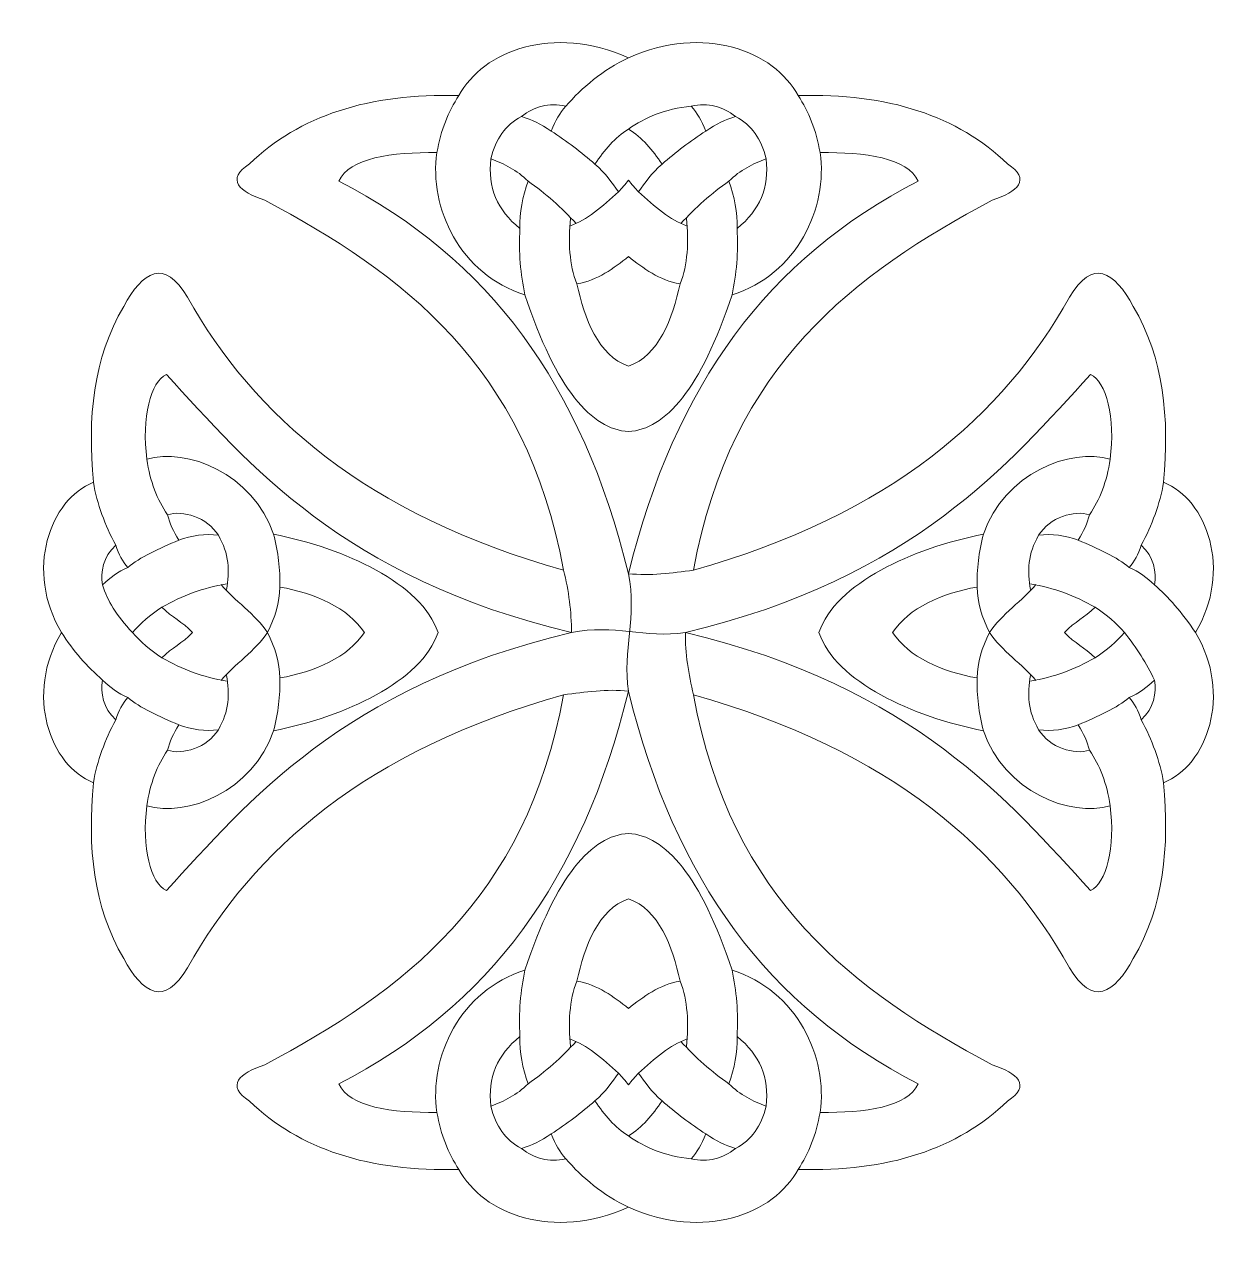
# Model space of a CAD drawing. Header units: centimetres. Extents: x 1.6 to 27.6, y -9.8 to 10.
# Drawn here: x 21.64 to 27.6, y -9.3 to -3.3 of the extents above; entities that cross this region are included whole.
import ezdxf

# ---------------------------------------------------------------- set-up
doc = ezdxf.new("R2010")
doc.units = ezdxf.units.CM
doc.header["$MEASUREMENT"] = 0
doc.layers.add('layer 1', color=7, linetype='Continuous')

msp = doc.modelspace()

# ---------------------------------------------------------------- linework, layer by layer
at = {"layer": 'layer 1', "color": 250, "lineweight": 9}
for points, knots in [([(27.41195, -6.2984), (27.59507, -5.9918), (27.46804, -5.64289), (27.25504, -5.55799), (27.25504, -5.55799), (27.2837, -5.24292), (27.25631, -4.94653), (27.1056, -4.69124), (27.1056, -4.69124), (27.01221, -4.51936), (26.9051, -4.45212), (26.79177, -4.64642), (26.79177, -4.64642), (26.46471, -5.22837), (25.91372, -5.71595), (24.93872, -5.99137), (24.93872, -5.99137), (25.12303, -4.98016), (25.73325, -4.52935), (26.41071, -4.1682), (26.41071, -4.1682), (26.53574, -4.12868), (26.60398, -4.0646), (26.48542, -3.98888), (26.48542, -3.98888), (26.24385, -3.75349), (25.89516, -3.63892), (25.45428, -3.65264), (25.45428, -3.65264), (25.3352, -3.43097), (24.99196, -3.30145), (24.61882, -3.46584), (24.61882, -3.46584), (24.24569, -3.30145), (23.90245, -3.43097), (23.78336, -3.65264), (23.78336, -3.65264), (23.3425, -3.63892), (22.99379, -3.75349), (22.75224, -3.98888), (22.75224, -3.98888), (22.63368, -4.0646), (22.70192, -4.12868), (22.82695, -4.1682), (22.82695, -4.1682), (23.50441, -4.52935), (24.11461, -4.98016), (24.29893, -5.99137), (24.29893, -5.99137), (23.32393, -5.71595), (22.77293, -5.22837), (22.44588, -4.64642), (22.44588, -4.64642), (22.33255, -4.45212), (22.22545, -4.51936), (22.13205, -4.69124), (22.13205, -4.69124), (21.98134, -4.94653), (21.95395, -5.24292), (21.98262, -5.55799), (21.98262, -5.55799), (21.76962, -5.64289), (21.64259, -5.9918), (21.82571, -6.2984), (21.82571, -6.2984), (21.64259, -6.60501), (21.76962, -6.95393), (21.98262, -7.03881), (21.98262, -7.03881), (21.95395, -7.35388), (21.98134, -7.65028), (22.13205, -7.90556), (22.13205, -7.90556), (22.22545, -8.07745), (22.33255, -8.14469), (22.44588, -7.9504), (22.44588, -7.9504), (22.77293, -7.36844), (23.32393, -6.88087), (24.29893, -6.60543), (24.29893, -6.60543), (24.11461, -7.61664), (23.50441, -8.06745), (22.82695, -8.4286), (22.82695, -8.4286), (22.70192, -8.46812), (22.63368, -8.53222), (22.75224, -8.60794), (22.75224, -8.60794), (22.99379, -8.84333), (23.3425, -8.95789), (23.78336, -8.94417), (23.78336, -8.94417), (23.90245, -9.16584), (24.24569, -9.29535), (24.61882, -9.13096), (24.61882, -9.13096), (24.99196, -9.29535), (25.3352, -9.16584), (25.45428, -8.94417), (25.45428, -8.94417), (25.89516, -8.95789), (26.24385, -8.84333), (26.48542, -8.60794), (26.48542, -8.60794), (26.60398, -8.53222), (26.53574, -8.46812), (26.41071, -8.4286), (26.41071, -8.4286), (25.73325, -8.06745), (25.12303, -7.61664), (24.93872, -6.60543), (24.93872, -6.60543), (25.91372, -6.88087), (26.46471, -7.36844), (26.79177, -7.9504), (26.79177, -7.9504), (26.9051, -8.14469), (27.01221, -8.07745), (27.1056, -7.90556), (27.1056, -7.90556), (27.25631, -7.65028), (27.2837, -7.35388), (27.25504, -7.03881), (27.25504, -7.03881), (27.46804, -6.95393), (27.59507, -6.60501), (27.41195, -6.2984)], [0, 0, 0, 0, 0.030303, 0.030303, 0.030303, 0.030303, 0.0606061, 0.0606061, 0.0606061, 0.0606061, 0.0909091, 0.0909091, 0.0909091, 0.0909091, 0.1212121, 0.1212121, 0.1212121, 0.1212121, 0.1515152, 0.1515152, 0.1515152, 0.1515152, 0.1818182, 0.1818182, 0.1818182, 0.1818182, 0.2121212, 0.2121212, 0.2121212, 0.2121212, 0.2424242, 0.2424242, 0.2424242, 0.2424242, 0.2727273, 0.2727273, 0.2727273, 0.2727273, 0.3030303, 0.3030303, 0.3030303, 0.3030303, 0.3333333, 0.3333333, 0.3333333, 0.3333333, 0.3636364, 0.3636364, 0.3636364, 0.3636364, 0.3939394, 0.3939394, 0.3939394, 0.3939394, 0.4242424, 0.4242424, 0.4242424, 0.4242424, 0.4545455, 0.4545455, 0.4545455, 0.4545455, 0.4848485, 0.4848485, 0.4848485, 0.4848485, 0.5151515, 0.5151515, 0.5151515, 0.5151515, 0.5454545, 0.5454545, 0.5454545, 0.5454545, 0.5757576, 0.5757576, 0.5757576, 0.5757576, 0.6060606, 0.6060606, 0.6060606, 0.6060606, 0.6363636, 0.6363636, 0.6363636, 0.6363636, 0.6666667, 0.6666667, 0.6666667, 0.6666667, 0.6969697, 0.6969697, 0.6969697, 0.6969697, 0.7272727, 0.7272727, 0.7272727, 0.7272727, 0.7575758, 0.7575758, 0.7575758, 0.7575758, 0.7878788, 0.7878788, 0.7878788, 0.7878788, 0.8181818, 0.8181818, 0.8181818, 0.8181818, 0.8484848, 0.8484848, 0.8484848, 0.8484848, 0.8787879, 0.8787879, 0.8787879, 0.8787879, 0.9090909, 0.9090909, 0.9090909, 0.9090909, 0.9393939, 0.9393939, 0.9393939, 0.9393939, 1, 1, 1, 1]), ([(24.23763, -3.82734), (24.18529, -3.79267), (24.14346, -3.77113), (24.09112, -3.75592), (24.09112, -3.75592), (24.15683, -3.7048), (24.22442, -3.68777), (24.30962, -3.7048), (24.30962, -3.7048), (24.28162, -3.73766), (24.2585, -3.77502), (24.23763, -3.82734)], [0, 0, 0, 0, 0.25, 0.25, 0.25, 0.25, 0.5, 0.5, 0.5, 0.5, 1, 1, 1, 1]), ([(25.00001, -3.82734), (25.05235, -3.79267), (25.0942, -3.77113), (25.14654, -3.75592), (25.14654, -3.75592), (25.08082, -3.7048), (25.01323, -3.68777), (24.92804, -3.7048), (24.92804, -3.7048), (24.95602, -3.73766), (24.97916, -3.77502), (25.00001, -3.82734)], [0, 0, 0, 0, 0.25, 0.25, 0.25, 0.25, 0.5, 0.5, 0.5, 0.5, 1, 1, 1, 1]), ([(24.61882, -4.06895), (24.6032, -4.0903), (24.58652, -4.1095), (24.56875, -4.12655), (24.56875, -4.12655), (24.53703, -4.08117), (24.50665, -4.03579), (24.45355, -3.99041), (24.45355, -3.99041), (24.49949, -3.92059), (24.55195, -3.8595), (24.61882, -3.81761), (24.61882, -3.81761), (24.6857, -3.8595), (24.73818, -3.92059), (24.78409, -3.99041), (24.78409, -3.99041), (24.73101, -4.03579), (24.70062, -4.08117), (24.6689, -4.12655), (24.6689, -4.12655), (24.65114, -4.1095), (24.63444, -4.0903), (24.61882, -4.06895)], [0, 0, 0, 0, 0.1428571, 0.1428571, 0.1428571, 0.1428571, 0.2857143, 0.2857143, 0.2857143, 0.2857143, 0.4285714, 0.4285714, 0.4285714, 0.4285714, 0.5714286, 0.5714286, 0.5714286, 0.5714286, 0.7142857, 0.7142857, 0.7142857, 0.7142857, 1, 1, 1, 1]), ([(24.61882, -6.00855), (24.38957, -5.07308), (23.93128, -4.45446), (23.1917, -4.07465), (23.1917, -4.07465), (23.24331, -3.96023), (23.45333, -3.93011), (23.67517, -3.93363), (23.67517, -3.93363), (23.63404, -4.20264), (23.79017, -4.53756), (24.10829, -4.63367), (24.10829, -4.63367), (24.2642, -5.10119), (24.43605, -5.29761), (24.61882, -5.30851), (24.61882, -5.30851), (24.80159, -5.29761), (24.97345, -5.10119), (25.12937, -4.63367), (25.12937, -4.63367), (25.44749, -4.53756), (25.60361, -4.20264), (25.56248, -3.93363), (25.56248, -3.93363), (25.78433, -3.93011), (25.99434, -3.96023), (26.04595, -4.07465), (26.04595, -4.07465), (25.30636, -4.45446), (24.84807, -5.07308), (24.61882, -6.00855)], [0, 0, 0, 0, 0.1111111, 0.1111111, 0.1111111, 0.1111111, 0.2222222, 0.2222222, 0.2222222, 0.2222222, 0.3333333, 0.3333333, 0.3333333, 0.3333333, 0.4444444, 0.4444444, 0.4444444, 0.4444444, 0.5555556, 0.5555556, 0.5555556, 0.5555556, 0.6666667, 0.6666667, 0.6666667, 0.6666667, 0.7777778, 0.7777778, 0.7777778, 0.7777778, 1, 1, 1, 1]), ([(23.94144, -3.96401), (23.92401, -4.10399), (23.97212, -4.21715), (24.08382, -4.30719), (24.08382, -4.30719), (24.0826, -4.2293), (24.09599, -4.15142), (24.12397, -4.07353), (24.12397, -4.07353), (24.06921, -4.01999), (24.00592, -3.98835), (23.94144, -3.96401)], [0, 0, 0, 0, 0.25, 0.25, 0.25, 0.25, 0.5, 0.5, 0.5, 0.5, 1, 1, 1, 1]), ([(25.29621, -3.96401), (25.31363, -4.10399), (25.26555, -4.21715), (25.15383, -4.30719), (25.15383, -4.30719), (25.15505, -4.2293), (25.14166, -4.15142), (25.11368, -4.07353), (25.11368, -4.07353), (25.16844, -4.01999), (25.23172, -3.98835), (25.29621, -3.96401)], [0, 0, 0, 0, 0.25, 0.25, 0.25, 0.25, 0.5, 0.5, 0.5, 0.5, 1, 1, 1, 1]), ([(24.61882, -4.98624), (24.4706, -4.93531), (24.4007, -4.75026), (24.36493, -4.58099), (24.36493, -4.58099), (24.46478, -4.56275), (24.54819, -4.50311), (24.61882, -4.44592), (24.61882, -4.44592), (24.68946, -4.50311), (24.77288, -4.56275), (24.87273, -4.58099), (24.87273, -4.58099), (24.83696, -4.75026), (24.76705, -4.93531), (24.61882, -4.98624)], [0, 0, 0, 0, 0.2, 0.2, 0.2, 0.2, 0.4, 0.4, 0.4, 0.4, 0.6, 0.6, 0.6, 0.6, 1, 1, 1, 1]), ([(24.33804, -6.2984), (23.20809, -6.0292), (22.74442, -5.46161), (22.3424, -5.02748), (22.3424, -5.02748), (22.26563, -5.05946), (22.21926, -5.24175), (22.24645, -5.44484), (22.24645, -5.44484), (22.43994, -5.38567), (22.76775, -5.51359), (22.87008, -5.81422), (22.87008, -5.81422), (23.21908, -5.88207), (23.59761, -6.05562), (23.68082, -6.2984), (23.68082, -6.2984), (23.59761, -6.54118), (23.21908, -6.71474), (22.87008, -6.78258), (22.87008, -6.78258), (22.76775, -7.08321), (22.43994, -7.21113), (22.24645, -7.15197), (22.24645, -7.15197), (22.21926, -7.35505), (22.26563, -7.53735), (22.3424, -7.56933), (22.3424, -7.56933), (22.74442, -7.1352), (23.20809, -6.5676), (24.33804, -6.2984)], [0, 0, 0, 0, 0.1111111, 0.1111111, 0.1111111, 0.1111111, 0.2222222, 0.2222222, 0.2222222, 0.2222222, 0.3333333, 0.3333333, 0.3333333, 0.3333333, 0.4444444, 0.4444444, 0.4444444, 0.4444444, 0.5555556, 0.5555556, 0.5555556, 0.5555556, 0.6666667, 0.6666667, 0.6666667, 0.6666667, 0.7777778, 0.7777778, 0.7777778, 0.7777778, 1, 1, 1, 1]), ([(25.55683, -6.2984), (25.64004, -6.05562), (26.01857, -5.88207), (26.36756, -5.81422), (26.36756, -5.81422), (26.46989, -5.51359), (26.79772, -5.38567), (26.9912, -5.44484), (26.9912, -5.44484), (27.01838, -5.24175), (26.97201, -5.05946), (26.89526, -5.02748), (26.89526, -5.02748), (26.49323, -5.46161), (26.02956, -6.0292), (24.89961, -6.2984), (24.89961, -6.2984), (26.02956, -6.5676), (26.49323, -7.1352), (26.89526, -7.56933), (26.89526, -7.56933), (26.97201, -7.53735), (27.01838, -7.35505), (26.9912, -7.15197), (26.9912, -7.15197), (26.79772, -7.21113), (26.46989, -7.08321), (26.36756, -6.78258), (26.36756, -6.78258), (26.01857, -6.71474), (25.64004, -6.54118), (25.55683, -6.2984)], [0, 0, 0, 0, 0.1111111, 0.1111111, 0.1111111, 0.1111111, 0.2222222, 0.2222222, 0.2222222, 0.2222222, 0.3333333, 0.3333333, 0.3333333, 0.3333333, 0.4444444, 0.4444444, 0.4444444, 0.4444444, 0.5555556, 0.5555556, 0.5555556, 0.5555556, 0.6666667, 0.6666667, 0.6666667, 0.6666667, 0.7777778, 0.7777778, 0.7777778, 0.7777778, 1, 1, 1, 1]), ([(22.34776, -5.71845), (22.3583, -5.75998), (22.37677, -5.80152), (22.40314, -5.84305), (22.40314, -5.84305), (22.46576, -5.82064), (22.5363, -5.81009), (22.59894, -5.81932), (22.59894, -5.81932), (22.5429, -5.7303), (22.42291, -5.69405), (22.34776, -5.71845)], [0, 0, 0, 0, 0.25, 0.25, 0.25, 0.25, 0.5, 0.5, 0.5, 0.5, 1, 1, 1, 1]), ([(26.8899, -5.71845), (26.87934, -5.75998), (26.86089, -5.80152), (26.83451, -5.84305), (26.83451, -5.84305), (26.77189, -5.82064), (26.70134, -5.81009), (26.63872, -5.81932), (26.63872, -5.81932), (26.69475, -5.7303), (26.81474, -5.69405), (26.8899, -5.71845)], [0, 0, 0, 0, 0.25, 0.25, 0.25, 0.25, 0.5, 0.5, 0.5, 0.5, 1, 1, 1, 1]), ([(22.09332, -5.86822), (22.02917, -5.92765), (22.01761, -5.99894), (22.02795, -6.06429), (22.02795, -6.06429), (22.06463, -6.0287), (22.10458, -5.99806), (22.15179, -5.9783), (22.15179, -5.9783), (22.12702, -5.94952), (22.10753, -5.91283), (22.09332, -5.86822)], [0, 0, 0, 0, 0.25, 0.25, 0.25, 0.25, 0.5, 0.5, 0.5, 0.5, 1, 1, 1, 1]), ([(27.14433, -5.86822), (27.20849, -5.92765), (27.22006, -5.99894), (27.20969, -6.06429), (27.20969, -6.06429), (27.17304, -6.0287), (27.13307, -5.99806), (27.08587, -5.9783), (27.08587, -5.9783), (27.11062, -5.94952), (27.13012, -5.91283), (27.14433, -5.86822)], [0, 0, 0, 0, 0.25, 0.25, 0.25, 0.25, 0.5, 0.5, 0.5, 0.5, 1, 1, 1, 1]), ([(24.29893, -5.99137), (24.32489, -6.09372), (24.33793, -6.19606), (24.33804, -6.2984), (24.33804, -6.2984), (24.54957, -6.25569), (24.69723, -6.32892), (24.89961, -6.2984)], [0, 0, 0, 0, 0.3333333, 0.3333333, 0.3333333, 0.3333333, 1, 1, 1, 1]), ([(22.61168, -6.0621), (22.67172, -6.13518), (22.78532, -6.21321), (22.83975, -6.2984), (22.83975, -6.2984), (22.78532, -6.3836), (22.67172, -6.46162), (22.61168, -6.5347)], [0, 0, 0, 0, 0.3333333, 0.3333333, 0.3333333, 0.3333333, 1, 1, 1, 1]), ([(23.31789, -6.2984), (23.23876, -6.17795), (23.07251, -6.10334), (22.90167, -6.07461), (22.90167, -6.07461), (22.89938, -6.14921), (22.87874, -6.2238), (22.83975, -6.2984), (22.83975, -6.2984), (22.87874, -6.373), (22.89938, -6.4476), (22.90167, -6.5222), (22.90167, -6.5222), (23.07251, -6.49346), (23.23876, -6.41887), (23.31789, -6.2984)], [0, 0, 0, 0, 0.2, 0.2, 0.2, 0.2, 0.4, 0.4, 0.4, 0.4, 0.6, 0.6, 0.6, 0.6, 1, 1, 1, 1]), ([(26.39789, -6.2984), (26.35891, -6.22381), (26.33827, -6.14921), (26.33598, -6.07461), (26.33598, -6.07461), (26.16513, -6.10334), (25.99888, -6.17795), (25.91977, -6.2984), (25.91977, -6.2984), (25.99888, -6.41887), (26.16513, -6.49346), (26.33598, -6.5222), (26.33598, -6.5222), (26.33827, -6.4476), (26.35891, -6.373), (26.39789, -6.2984)], [0, 0, 0, 0, 0.2, 0.2, 0.2, 0.2, 0.4, 0.4, 0.4, 0.4, 0.6, 0.6, 0.6, 0.6, 1, 1, 1, 1]), ([(26.62598, -6.0621), (26.56592, -6.13518), (26.45234, -6.21321), (26.39791, -6.2984), (26.39791, -6.2984), (26.45234, -6.3836), (26.56592, -6.46162), (26.62598, -6.5347)], [0, 0, 0, 0, 0.3333333, 0.3333333, 0.3333333, 0.3333333, 1, 1, 1, 1]), ([(22.47169, -6.2984), (22.41793, -6.2433), (22.3727, -6.22578), (22.32033, -6.17437), (22.32033, -6.17437), (22.26302, -6.21113), (22.21485, -6.25247), (22.17588, -6.2984), (22.17588, -6.2984), (22.21485, -6.34433), (22.26302, -6.38568), (22.32033, -6.42244), (22.32033, -6.42244), (22.3727, -6.37104), (22.41793, -6.35351), (22.47169, -6.2984)], [0, 0, 0, 0, 0.2, 0.2, 0.2, 0.2, 0.4, 0.4, 0.4, 0.4, 0.6, 0.6, 0.6, 0.6, 1, 1, 1, 1]), ([(27.06178, -6.2984), (27.02279, -6.25247), (26.97465, -6.21113), (26.91731, -6.17437), (26.91731, -6.17437), (26.86495, -6.22578), (26.81972, -6.2433), (26.76595, -6.2984), (26.76595, -6.2984), (26.81972, -6.35351), (26.86495, -6.37104), (26.91731, -6.42244), (26.91731, -6.42244), (26.97465, -6.38568), (27.02279, -6.34433), (27.06178, -6.2984)], [0, 0, 0, 0, 0.2, 0.2, 0.2, 0.2, 0.4, 0.4, 0.4, 0.4, 0.6, 0.6, 0.6, 0.6, 1, 1, 1, 1]), ([(22.09332, -6.72859), (22.02917, -6.66916), (22.01761, -6.59787), (22.02795, -6.53251), (22.02795, -6.53251), (22.06463, -6.56811), (22.10458, -6.59875), (22.15179, -6.61851), (22.15179, -6.61851), (22.12702, -6.6473), (22.10753, -6.68398), (22.09332, -6.72859)], [0, 0, 0, 0, 0.25, 0.25, 0.25, 0.25, 0.5, 0.5, 0.5, 0.5, 1, 1, 1, 1]), ([(27.14433, -6.72859), (27.20849, -6.66916), (27.22006, -6.59787), (27.20969, -6.53251), (27.20969, -6.53251), (27.17304, -6.56811), (27.13307, -6.59875), (27.08587, -6.61851), (27.08587, -6.61851), (27.11062, -6.6473), (27.13012, -6.68398), (27.14433, -6.72859)], [0, 0, 0, 0, 0.25, 0.25, 0.25, 0.25, 0.5, 0.5, 0.5, 0.5, 1, 1, 1, 1]), ([(24.61882, -6.58826), (24.38957, -7.52373), (23.93128, -8.14235), (23.1917, -8.52217), (23.1917, -8.52217), (23.24331, -8.63658), (23.45333, -8.66669), (23.67517, -8.66317), (23.67517, -8.66317), (23.63404, -8.39416), (23.79017, -8.05925), (24.10829, -7.96315), (24.10829, -7.96315), (24.2642, -7.49561), (24.43605, -7.2992), (24.61882, -7.28829), (24.61882, -7.28829), (24.80159, -7.2992), (24.97345, -7.49561), (25.12937, -7.96315), (25.12937, -7.96315), (25.44749, -8.05925), (25.60361, -8.39416), (25.56248, -8.66317), (25.56248, -8.66317), (25.78433, -8.66669), (25.99434, -8.63658), (26.04595, -8.52217), (26.04595, -8.52217), (25.30636, -8.14235), (24.84807, -7.52373), (24.61882, -6.58826)], [0, 0, 0, 0, 0.1111111, 0.1111111, 0.1111111, 0.1111111, 0.2222222, 0.2222222, 0.2222222, 0.2222222, 0.3333333, 0.3333333, 0.3333333, 0.3333333, 0.4444444, 0.4444444, 0.4444444, 0.4444444, 0.5555556, 0.5555556, 0.5555556, 0.5555556, 0.6666667, 0.6666667, 0.6666667, 0.6666667, 0.7777778, 0.7777778, 0.7777778, 0.7777778, 1, 1, 1, 1]), ([(22.34776, -6.87836), (22.3583, -6.83682), (22.37677, -6.7953), (22.40314, -6.75376), (22.40314, -6.75376), (22.46576, -6.77617), (22.5363, -6.78672), (22.59894, -6.77749), (22.59894, -6.77749), (22.5429, -6.8665), (22.42291, -6.90277), (22.34776, -6.87836)], [0, 0, 0, 0, 0.25, 0.25, 0.25, 0.25, 0.5, 0.5, 0.5, 0.5, 1, 1, 1, 1]), ([(26.8899, -6.87836), (26.87934, -6.83682), (26.86089, -6.7953), (26.83451, -6.75376), (26.83451, -6.75376), (26.77189, -6.77617), (26.70134, -6.78672), (26.63872, -6.77749), (26.63872, -6.77749), (26.69475, -6.8665), (26.81474, -6.90277), (26.8899, -6.87836)], [0, 0, 0, 0, 0.25, 0.25, 0.25, 0.25, 0.5, 0.5, 0.5, 0.5, 1, 1, 1, 1]), ([(24.61882, -7.61057), (24.4706, -7.66149), (24.4007, -7.84655), (24.36493, -8.01581), (24.36493, -8.01581), (24.46478, -8.03406), (24.54819, -8.09369), (24.61882, -8.15089), (24.61882, -8.15089), (24.68946, -8.09369), (24.77288, -8.03406), (24.87273, -8.01581), (24.87273, -8.01581), (24.83696, -7.84655), (24.76705, -7.66149), (24.61882, -7.61057)], [0, 0, 0, 0, 0.2, 0.2, 0.2, 0.2, 0.4, 0.4, 0.4, 0.4, 0.6, 0.6, 0.6, 0.6, 1, 1, 1, 1]), ([(23.94144, -8.6328), (23.92401, -8.49283), (23.97212, -8.37965), (24.08382, -8.28963), (24.08382, -8.28963), (24.0826, -8.36751), (24.09599, -8.44538), (24.12397, -8.52327), (24.12397, -8.52327), (24.06921, -8.57682), (24.00592, -8.60846), (23.94144, -8.6328)], [0, 0, 0, 0, 0.25, 0.25, 0.25, 0.25, 0.5, 0.5, 0.5, 0.5, 1, 1, 1, 1]), ([(25.29621, -8.6328), (25.31363, -8.49283), (25.26555, -8.37965), (25.15383, -8.28963), (25.15383, -8.28963), (25.15505, -8.36751), (25.14166, -8.44538), (25.11368, -8.52327), (25.11368, -8.52327), (25.16844, -8.57682), (25.23172, -8.60846), (25.29621, -8.6328)], [0, 0, 0, 0, 0.25, 0.25, 0.25, 0.25, 0.5, 0.5, 0.5, 0.5, 1, 1, 1, 1]), ([(24.61882, -8.52786), (24.6032, -8.50651), (24.58652, -8.48732), (24.56875, -8.47025), (24.56875, -8.47025), (24.53703, -8.51563), (24.50665, -8.56102), (24.45355, -8.6064), (24.45355, -8.6064), (24.49949, -8.67621), (24.55195, -8.73731), (24.61882, -8.7792), (24.61882, -8.7792), (24.6857, -8.73731), (24.73818, -8.67621), (24.78409, -8.6064), (24.78409, -8.6064), (24.73101, -8.56102), (24.70062, -8.51563), (24.6689, -8.47025), (24.6689, -8.47025), (24.65114, -8.48732), (24.63444, -8.50651), (24.61882, -8.52786)], [0, 0, 0, 0, 0.1428571, 0.1428571, 0.1428571, 0.1428571, 0.2857143, 0.2857143, 0.2857143, 0.2857143, 0.4285714, 0.4285714, 0.4285714, 0.4285714, 0.5714286, 0.5714286, 0.5714286, 0.5714286, 0.7142857, 0.7142857, 0.7142857, 0.7142857, 1, 1, 1, 1]), ([(24.23763, -8.76946), (24.18529, -8.80414), (24.14346, -8.82568), (24.09112, -8.84089), (24.09112, -8.84089), (24.15683, -8.892), (24.22442, -8.90904), (24.30962, -8.892), (24.30962, -8.892), (24.28162, -8.85915), (24.2585, -8.82179), (24.23763, -8.76946)], [0, 0, 0, 0, 0.25, 0.25, 0.25, 0.25, 0.5, 0.5, 0.5, 0.5, 1, 1, 1, 1]), ([(25.00001, -8.76946), (25.05235, -8.80414), (25.0942, -8.82568), (25.14654, -8.84089), (25.14654, -8.84089), (25.08082, -8.892), (25.01323, -8.90904), (24.92804, -8.892), (24.92804, -8.892), (24.95602, -8.85915), (24.97916, -8.82179), (25.00001, -8.76946)], [0, 0, 0, 0, 0.25, 0.25, 0.25, 0.25, 0.5, 0.5, 0.5, 0.5, 1, 1, 1, 1])]:
    msp.add_open_spline(points, degree=3, knots=knots, dxfattribs=at)
for points in [[(24.61882, -3.46584), (24.49373, -3.52541), (24.38891, -3.61496), (24.30962, -3.7048)], [(23.78336, -3.65264), (23.7308, -3.73217), (23.69474, -3.82229), (23.67517, -3.93363)], [(25.45428, -3.65264), (25.50684, -3.73217), (25.54291, -3.82229), (25.56248, -3.93363)], [(24.92804, -3.7048), (24.79702, -3.71796), (24.70016, -3.76099), (24.61882, -3.81761)], [(24.09112, -3.75592), (24.01294, -3.797), (23.96305, -3.86636), (23.94144, -3.96401)], [(25.14654, -3.75592), (25.2247, -3.797), (25.2746, -3.86636), (25.29621, -3.96401)], [(24.23763, -3.82734), (24.31491, -3.8764), (24.3857, -3.93193), (24.45355, -3.99041)], [(25.00001, -3.82734), (24.92274, -3.8764), (24.85194, -3.93193), (24.78409, -3.99041)], [(24.12397, -4.07353), (24.2098, -4.13439), (24.28878, -4.20438), (24.36088, -4.2835)], [(25.11368, -4.07353), (25.02785, -4.13439), (24.94888, -4.20438), (24.87676, -4.2835)], [(24.33349, -4.29379), (24.41191, -4.2667), (24.49033, -4.1995), (24.56875, -4.12655)], [(24.90417, -4.29379), (24.82575, -4.2667), (24.74732, -4.1995), (24.6689, -4.12655)], [(24.08382, -4.30719), (24.07695, -4.42603), (24.08688, -4.53368), (24.10829, -4.63367)], [(24.33349, -4.25781), (24.32198, -4.37354), (24.32617, -4.48355), (24.36493, -4.58099)], [(24.90417, -4.25781), (24.91568, -4.37354), (24.91148, -4.48355), (24.87273, -4.58099)], [(25.15383, -4.30719), (25.16069, -4.42603), (25.15077, -4.53368), (25.12937, -4.63367)], [(22.24645, -5.44484), (22.26154, -5.55472), (22.2975, -5.64372), (22.34776, -5.71845)], [(26.9912, -5.44484), (26.97611, -5.55472), (26.94014, -5.64372), (26.8899, -5.71845)], [(21.98262, -5.55799), (22.00194, -5.66579), (22.03884, -5.76921), (22.09332, -5.86822)], [(27.25504, -5.55799), (27.23572, -5.66579), (27.19882, -5.76921), (27.14433, -5.86822)], [(22.40314, -5.84305), (22.30815, -5.88533), (22.21092, -5.92705), (22.15179, -5.9783)], [(22.59894, -5.81932), (22.65073, -5.90838), (22.65514, -5.99744), (22.63801, -6.08651)], [(22.87008, -5.81422), (22.89314, -5.90102), (22.90367, -5.98781), (22.90167, -6.07461)], [(26.36756, -5.81422), (26.34451, -5.90102), (26.33398, -5.98781), (26.33598, -6.07461)], [(26.63872, -5.81932), (26.58692, -5.90838), (26.58252, -5.99744), (26.59964, -6.08651)], [(26.83451, -5.84305), (26.92951, -5.88533), (27.02674, -5.92705), (27.08587, -5.9783)], [(24.93872, -5.99137), (24.83209, -6.00607), (24.72545, -6.01995), (24.61882, -6.00855)], [(24.61882, -6.00855), (24.66153, -6.22009), (24.58831, -6.38587), (24.61882, -6.58826)], [(22.02795, -6.06429), (22.05103, -6.14056), (22.09683, -6.21587), (22.17588, -6.2984)], [(22.32033, -6.17437), (22.41925, -6.11536), (22.52507, -6.07843), (22.63775, -6.05936)], [(26.91731, -6.17437), (26.81839, -6.11536), (26.71258, -6.07843), (26.5999, -6.05936)], [(27.41195, -6.2984), (27.34453, -6.1985), (27.27712, -6.12046), (27.20969, -6.06429)], [(21.82571, -6.2984), (21.88321, -6.38965), (21.95179, -6.46614), (22.02795, -6.53251)], [(24.93872, -6.60543), (24.91517, -6.50309), (24.89729, -6.40075), (24.89961, -6.2984)], [(27.20969, -6.53251), (27.17132, -6.45174), (27.12203, -6.37371), (27.06178, -6.2984)], [(22.32033, -6.42244), (22.41925, -6.48145), (22.52507, -6.51838), (22.63775, -6.53745)], [(26.91731, -6.42244), (26.81839, -6.48145), (26.71258, -6.51838), (26.5999, -6.53745)], [(22.59894, -6.77749), (22.65073, -6.68842), (22.65514, -6.59937), (22.63801, -6.51031)], [(22.87008, -6.78258), (22.89314, -6.69579), (22.90367, -6.609), (22.90167, -6.5222)], [(26.36756, -6.78258), (26.34451, -6.69579), (26.33398, -6.609), (26.33598, -6.5222)], [(26.63872, -6.77749), (26.58692, -6.68842), (26.58252, -6.59937), (26.59964, -6.51031)], [(24.29893, -6.60543), (24.40612, -6.5926), (24.5115, -6.57447), (24.61882, -6.58826)], [(22.40314, -6.75376), (22.30815, -6.71147), (22.21092, -6.66976), (22.15179, -6.61851)], [(26.83451, -6.75376), (26.92951, -6.71147), (27.02674, -6.66976), (27.08587, -6.61851)], [(21.98262, -7.03881), (22.00194, -6.93101), (22.03884, -6.8276), (22.09332, -6.72859)], [(27.25504, -7.03881), (27.23572, -6.93101), (27.19882, -6.8276), (27.14433, -6.72859)], [(22.24645, -7.15197), (22.26154, -7.0421), (22.2975, -6.95309), (22.34776, -6.87836)], [(26.9912, -7.15197), (26.97611, -7.0421), (26.94014, -6.95309), (26.8899, -6.87836)], [(24.08382, -8.28963), (24.07695, -8.17078), (24.08688, -8.06313), (24.10829, -7.96315)], [(25.15383, -8.28963), (25.16069, -8.17078), (25.15077, -8.06313), (25.12937, -7.96315)], [(24.33349, -8.339), (24.32198, -8.22327), (24.32617, -8.11326), (24.36493, -8.01581)], [(24.90417, -8.339), (24.91568, -8.22327), (24.91148, -8.11326), (24.87273, -8.01581)], [(24.12397, -8.52327), (24.2098, -8.46242), (24.28878, -8.39243), (24.36088, -8.3133)], [(24.33349, -8.30302), (24.41191, -8.3301), (24.49033, -8.39731), (24.56875, -8.47025)], [(24.90417, -8.30302), (24.82575, -8.3301), (24.74732, -8.39731), (24.6689, -8.47025)], [(25.11368, -8.52327), (25.02785, -8.46242), (24.94888, -8.39243), (24.87676, -8.3133)], [(24.23763, -8.76946), (24.31491, -8.72041), (24.3857, -8.66488), (24.45355, -8.6064)], [(25.00001, -8.76946), (24.92274, -8.72041), (24.85194, -8.66488), (24.78409, -8.6064)], [(23.78336, -8.94417), (23.7308, -8.86465), (23.69474, -8.77452), (23.67517, -8.66317)], [(24.09112, -8.84089), (24.01294, -8.79981), (23.96305, -8.73044), (23.94144, -8.6328)], [(25.14654, -8.84089), (25.2247, -8.79981), (25.2746, -8.73044), (25.29621, -8.6328)], [(25.45428, -8.94417), (25.50684, -8.86465), (25.54291, -8.77452), (25.56248, -8.66317)], [(24.92804, -8.892), (24.79702, -8.87885), (24.70016, -8.83582), (24.61882, -8.7792)], [(24.61882, -9.13096), (24.49373, -9.07139), (24.38891, -8.98185), (24.30962, -8.892)]]:
    msp.add_open_spline(points, degree=3, dxfattribs=at)

doc.saveas('drawing.dxf')
